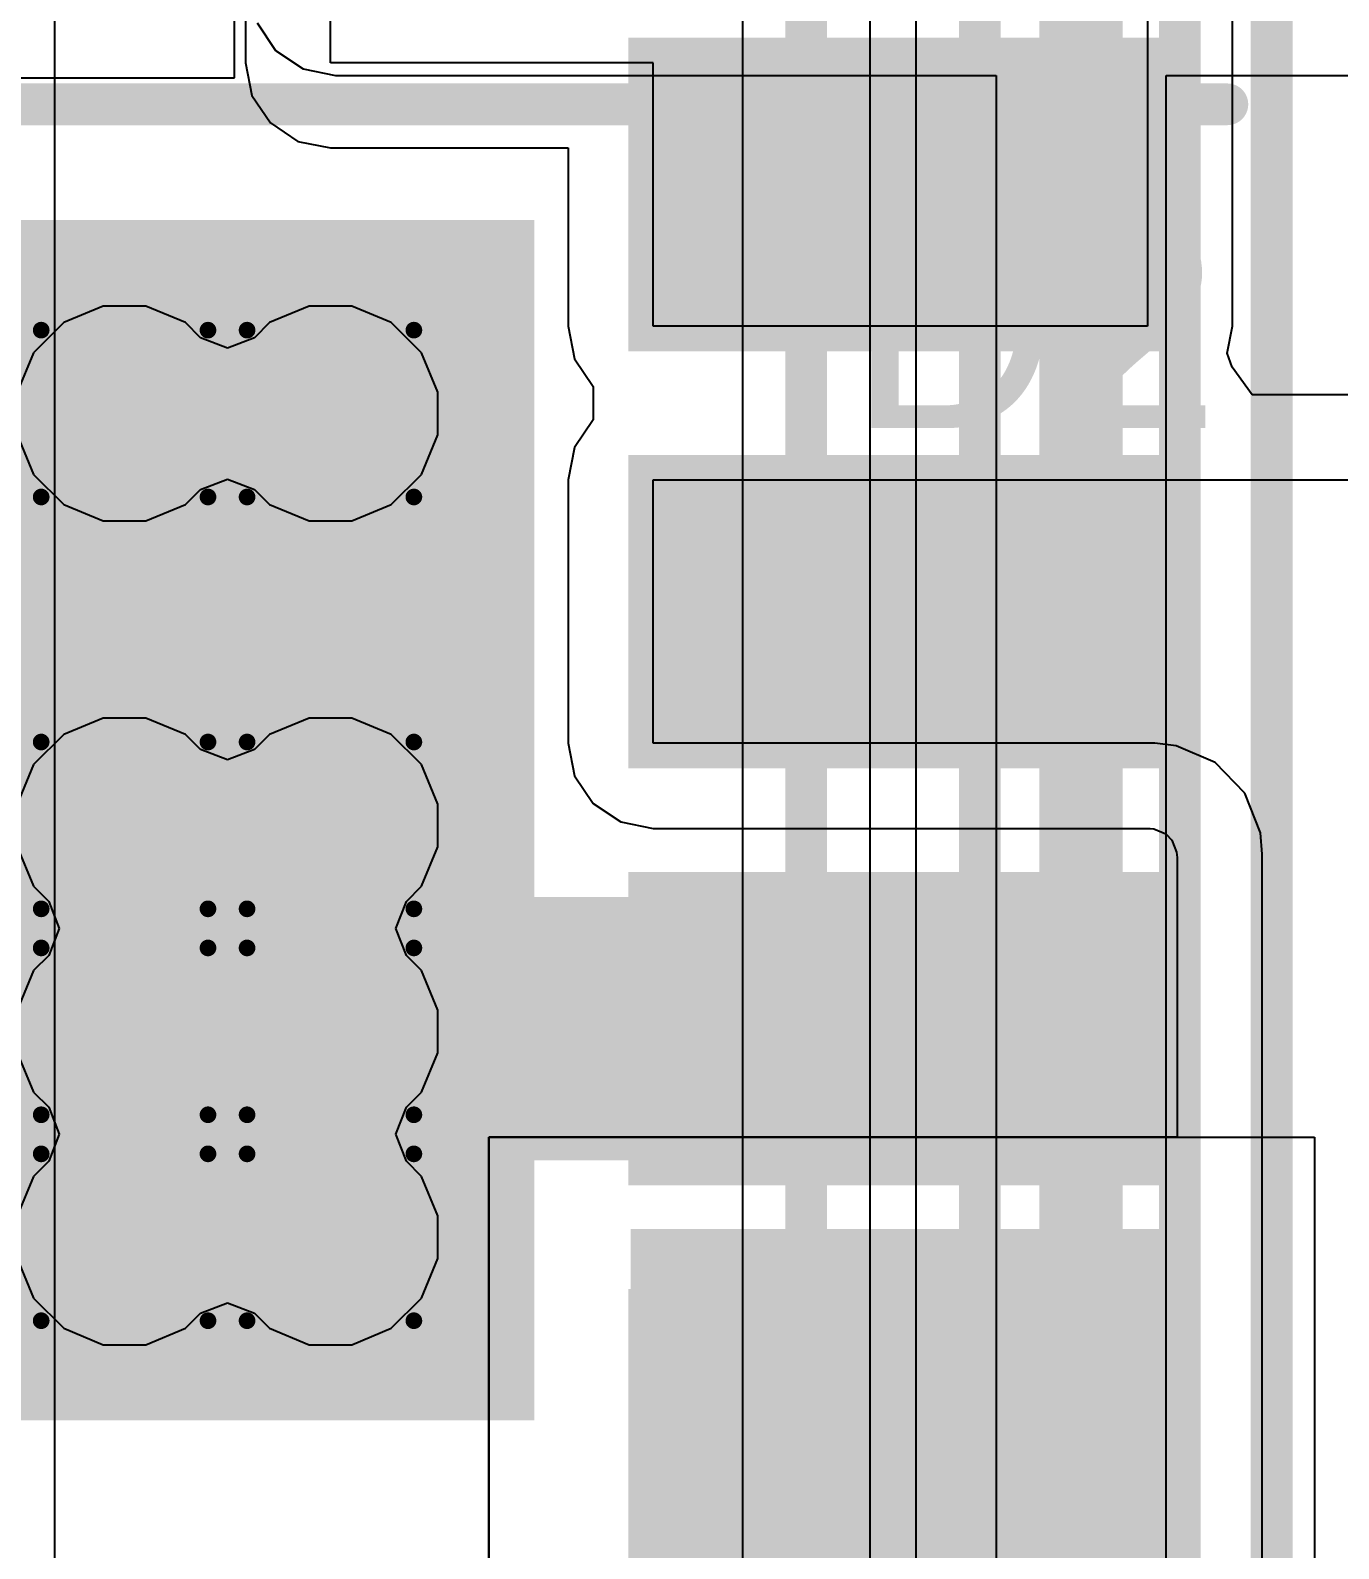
# Model space of a CAD drawing. Header units: inches. Extents: x -12 to 5355, y -7 to 5366.
# Drawn here: x 10.389 to 14.373, y 16.578 to 21.201 of the extents above; entities that cross this region are included whole.
import ezdxf

# ---------------------------------------------------------------- set-up
doc = ezdxf.new("R2010")
doc.units = ezdxf.units.IN
for name, color, linetype in [('BOTTOM LAYER', 5, 'Continuous'), ('Bottom Paste', 16, 'Continuous'), ('Bottom Solder', 6, 'Continuous'), ('Drill Drawing', 1, 'Continuous'), ('GROUND1', 16, 'Continuous'), ('GROUND2', 156, 'Continuous'), ('POWER', 76, 'Continuous'), ('SIGNAL', 90, 'Continuous'), ('TOP LAYER', 1, 'Continuous'), ('Top Overlay', 2, 'Continuous'), ('Via Holes', 16, 'Continuous')]:
    doc.layers.add(name, color=color, linetype=linetype)
doc.styles.add('Arial', font='', dxfattribs={"height": 0.2})
doc.styles.get('Arial').set_extended_font_data('Arial')

# ---------------------------------------------------------------- blocks, each defined once
blk = doc.blocks.new('8_SO_EP__B_15')
at = {"layer": 'BOTTOM LAYER'}
for points in [[(1.745, 1.504), (1.745, 2.306), (3.25, 2.306), (3.25, 1.504)], [(-1.3065, -1.751), (-1.3065, 1.751), (1.3065, 1.751), (1.3065, -1.751)], [(1.745, 0.234), (1.745, 1.036), (3.25, 1.036), (3.25, 0.234)], [(1.745, -1.036), (1.745, -0.234), (3.25, -0.234), (3.25, -1.036)], [(1.745, -2.306), (1.745, -1.504), (3.25, -1.504), (3.25, -2.306)]]:
    blk.add_hatch(color=5, dxfattribs=at).paths.add_polyline_path(points)
at = {"layer": 'Bottom Paste'}
for points in [[(1.745, 1.504), (1.745, 2.306), (3.25, 2.306), (3.25, 1.504)], [(-1.3065, -1.751), (-1.3065, 1.751), (1.3065, 1.751), (1.3065, -1.751)], [(1.745, 0.234), (1.745, 1.036), (3.25, 1.036), (3.25, 0.234)], [(1.745, -1.036), (1.745, -0.234), (3.25, -0.234), (3.25, -1.036)], [(1.745, -2.306), (1.745, -1.504), (3.25, -1.504), (3.25, -2.306)]]:
    blk.add_hatch(color=16, dxfattribs=at).paths.add_polyline_path(points)
at = {"layer": 'Bottom Solder'}
for points in [[(1.6688, 1.4278), (1.6688, 2.3822), (3.3262, 2.3822), (3.3262, 1.4278)], [(-1.3827, -1.8272), (-1.3827, 1.8272), (1.3827, 1.8272), (1.3827, -1.8272)], [(1.6688, 0.1578), (1.6688, 1.1122), (3.3262, 1.1122), (3.3262, 0.1578)], [(1.6688, -1.1122), (1.6688, -0.1578), (3.3262, -0.1578), (3.3262, -1.1122)], [(1.6688, -2.3822), (1.6688, -1.4278), (3.3262, -1.4278), (3.3262, -2.3822)]]:
    blk.add_hatch(color=6, dxfattribs=at).paths.add_polyline_path(points)
blk = doc.blocks.new('DO_214AC_SMA__55')
at = {"layer": 'Top Overlay'}
blk.add_lwpolyline([(-2.5653, -1.2953, 0.127, 0.127, 0), (2.9211, -1.2953, 0.127, 0.127, 0)], format="xyseb", dxfattribs=at)
blk.add_lwpolyline([(2.8893, -1.2953, 0.0635, 0.0635, 1), (2.9528, -1.2953, 0.0635, 0.0635, 1)], format="xyseb", close=True, dxfattribs=at)

msp = doc.modelspace()

# ---------------------------------------------------------------- hatches: boundary and pattern name
at = {"layer": 'BOTTOM LAYER'}
h = msp.add_hatch(color=5, dxfattribs=at)
edge = h.paths.add_edge_path()
edge.add_arc((10.676, 20.034), 0.2, 0, 360)
h = msp.add_hatch(color=5, dxfattribs=at)
edge = h.paths.add_edge_path()
edge.add_arc((11.303, 20.034), 0.2, 0, 360)
h = msp.add_hatch(color=5, dxfattribs=at)
edge = h.paths.add_edge_path()
edge.add_arc((10.676, 18.78), 0.2, 0, 360)
h = msp.add_hatch(color=5, dxfattribs=at)
edge = h.paths.add_edge_path()
edge.add_arc((11.303, 18.78), 0.2, 0, 360)
for points in [[(10.7188, 17.76), (13.791, 17.76), (13.791, 18.562), (10.7188, 18.562)], [(12.2174, 13.0556), (13.843, 13.0556), (13.843, 17.5514), (12.2174, 17.5514)]]:
    msp.add_hatch(color=5, dxfattribs=at).paths.add_polyline_path(points)
h = msp.add_hatch(color=5, dxfattribs=at)
edge = h.paths.add_edge_path()
edge.add_arc((10.676, 18.153), 0.2, 0, 360)
h = msp.add_hatch(color=5, dxfattribs=at)
edge = h.paths.add_edge_path()
edge.add_arc((11.303, 18.153), 0.2, 0, 360)
h = msp.add_hatch(color=5, dxfattribs=at)
edge = h.paths.add_edge_path()
edge.add_arc((10.676, 17.526), 0.2, 0, 360)
h = msp.add_hatch(color=5, dxfattribs=at)
edge = h.paths.add_edge_path()
edge.add_arc((11.303, 17.526), 0.2, 0, 360)
at = {"layer": 'GROUND1'}
h = msp.add_hatch(color=16, dxfattribs=at)
edge = h.paths.add_edge_path()
edge.add_arc((10.676, 20.034), 0.2, 0, 360)
h = msp.add_hatch(color=16, dxfattribs=at)
edge = h.paths.add_edge_path()
edge.add_arc((11.303, 20.034), 0.2, 0, 360)
h = msp.add_hatch(color=16, dxfattribs=at)
edge = h.paths.add_edge_path()
edge.add_arc((10.676, 18.78), 0.2, 0, 360)
h = msp.add_hatch(color=16, dxfattribs=at)
edge = h.paths.add_edge_path()
edge.add_arc((11.303, 18.78), 0.2, 0, 360)
h = msp.add_hatch(color=16, dxfattribs=at)
edge = h.paths.add_edge_path()
edge.add_arc((10.676, 18.153), 0.2, 0, 360)
h = msp.add_hatch(color=16, dxfattribs=at)
edge = h.paths.add_edge_path()
edge.add_arc((11.303, 18.153), 0.2, 0, 360)
h = msp.add_hatch(color=16, dxfattribs=at)
edge = h.paths.add_edge_path()
edge.add_arc((10.676, 17.526), 0.2, 0, 360)
h = msp.add_hatch(color=16, dxfattribs=at)
edge = h.paths.add_edge_path()
edge.add_arc((11.303, 17.526), 0.2, 0, 360)
at = {"layer": 'GROUND2'}
h = msp.add_hatch(color=156, dxfattribs=at)
edge = h.paths.add_edge_path()
edge.add_arc((10.676, 20.034), 0.2, 0, 360)
h = msp.add_hatch(color=156, dxfattribs=at)
edge = h.paths.add_edge_path()
edge.add_arc((11.303, 20.034), 0.2, 0, 360)
h = msp.add_hatch(color=156, dxfattribs=at)
edge = h.paths.add_edge_path()
edge.add_arc((10.676, 18.78), 0.2, 0, 360)
h = msp.add_hatch(color=156, dxfattribs=at)
edge = h.paths.add_edge_path()
edge.add_arc((11.303, 18.78), 0.2, 0, 360)
h = msp.add_hatch(color=156, dxfattribs=at)
edge = h.paths.add_edge_path()
edge.add_arc((10.676, 18.153), 0.2, 0, 360)
h = msp.add_hatch(color=156, dxfattribs=at)
edge = h.paths.add_edge_path()
edge.add_arc((11.303, 18.153), 0.2, 0, 360)
h = msp.add_hatch(color=156, dxfattribs=at)
edge = h.paths.add_edge_path()
edge.add_arc((10.676, 17.526), 0.2, 0, 360)
h = msp.add_hatch(color=156, dxfattribs=at)
edge = h.paths.add_edge_path()
edge.add_arc((11.303, 17.526), 0.2, 0, 360)
at = {"layer": 'POWER'}
h = msp.add_hatch(color=76, dxfattribs=at)
edge = h.paths.add_edge_path()
edge.add_arc((10.676, 20.034), 0.2, 0, 360)
h = msp.add_hatch(color=76, dxfattribs=at)
edge = h.paths.add_edge_path()
edge.add_arc((11.303, 20.034), 0.2, 0, 360)
h = msp.add_hatch(color=76, dxfattribs=at)
edge = h.paths.add_edge_path()
edge.add_arc((10.676, 18.78), 0.2, 0, 360)
h = msp.add_hatch(color=76, dxfattribs=at)
edge = h.paths.add_edge_path()
edge.add_arc((11.303, 18.78), 0.2, 0, 360)
h = msp.add_hatch(color=76, dxfattribs=at)
edge = h.paths.add_edge_path()
edge.add_arc((10.676, 18.153), 0.2, 0, 360)
h = msp.add_hatch(color=76, dxfattribs=at)
edge = h.paths.add_edge_path()
edge.add_arc((11.303, 18.153), 0.2, 0, 360)
h = msp.add_hatch(color=76, dxfattribs=at)
edge = h.paths.add_edge_path()
edge.add_arc((10.676, 17.526), 0.2, 0, 360)
h = msp.add_hatch(color=76, dxfattribs=at)
edge = h.paths.add_edge_path()
edge.add_arc((11.303, 17.526), 0.2, 0, 360)
at = {"layer": 'SIGNAL'}
h = msp.add_hatch(color=90, dxfattribs=at)
edge = h.paths.add_edge_path()
edge.add_arc((10.676, 20.034), 0.2, 0, 360)
h = msp.add_hatch(color=90, dxfattribs=at)
edge = h.paths.add_edge_path()
edge.add_arc((11.303, 20.034), 0.2, 0, 360)
h = msp.add_hatch(color=90, dxfattribs=at)
edge = h.paths.add_edge_path()
edge.add_arc((10.676, 18.78), 0.2, 0, 360)
h = msp.add_hatch(color=90, dxfattribs=at)
edge = h.paths.add_edge_path()
edge.add_arc((11.303, 18.78), 0.2, 0, 360)
h = msp.add_hatch(color=90, dxfattribs=at)
edge = h.paths.add_edge_path()
edge.add_arc((10.676, 18.153), 0.2, 0, 360)
h = msp.add_hatch(color=90, dxfattribs=at)
edge = h.paths.add_edge_path()
edge.add_arc((11.303, 18.153), 0.2, 0, 360)
h = msp.add_hatch(color=90, dxfattribs=at)
edge = h.paths.add_edge_path()
edge.add_arc((10.676, 17.526), 0.2, 0, 360)
h = msp.add_hatch(color=90, dxfattribs=at)
edge = h.paths.add_edge_path()
edge.add_arc((11.303, 17.526), 0.2, 0, 360)
at = {"layer": 'TOP LAYER'}
h = msp.add_hatch(color=1, dxfattribs=at)
edge = h.paths.add_edge_path()
edge.add_arc((10.676, 20.034), 0.2, 0, 360)
h = msp.add_hatch(color=1, dxfattribs=at)
edge = h.paths.add_edge_path()
edge.add_arc((11.303, 20.034), 0.2, 0, 360)
h = msp.add_hatch(color=1, dxfattribs=at)
edge = h.paths.add_edge_path()
edge.add_arc((10.676, 18.78), 0.2, 0, 360)
h = msp.add_hatch(color=1, dxfattribs=at)
edge = h.paths.add_edge_path()
edge.add_arc((11.303, 18.78), 0.2, 0, 360)
h = msp.add_hatch(color=1, dxfattribs=at)
edge = h.paths.add_edge_path()
edge.add_arc((10.676, 18.153), 0.2, 0, 360)
h = msp.add_hatch(color=1, dxfattribs=at)
edge = h.paths.add_edge_path()
edge.add_arc((11.303, 18.153), 0.2, 0, 360)
h = msp.add_hatch(color=1, dxfattribs=at)
edge = h.paths.add_edge_path()
edge.add_arc((10.676, 17.526), 0.2, 0, 360)
h = msp.add_hatch(color=1, dxfattribs=at)
edge = h.paths.add_edge_path()
edge.add_arc((11.303, 17.526), 0.2, 0, 360)
at = {"layer": 'Via Holes'}
h = msp.add_hatch(color=7, dxfattribs=at)
edge = h.paths.add_edge_path()
edge.add_arc((10.676, 20.034), 0.1, 0, 360)
h = msp.add_hatch(color=7, dxfattribs=at)
edge = h.paths.add_edge_path()
edge.add_arc((11.303, 20.034), 0.1, 0, 360)
h = msp.add_hatch(color=7, dxfattribs=at)
edge = h.paths.add_edge_path()
edge.add_arc((10.676, 18.78), 0.1, 0, 360)
h = msp.add_hatch(color=7, dxfattribs=at)
edge = h.paths.add_edge_path()
edge.add_arc((11.303, 18.78), 0.1, 0, 360)
h = msp.add_hatch(color=7, dxfattribs=at)
edge = h.paths.add_edge_path()
edge.add_arc((10.676, 18.153), 0.1, 0, 360)
h = msp.add_hatch(color=7, dxfattribs=at)
edge = h.paths.add_edge_path()
edge.add_arc((11.303, 18.153), 0.1, 0, 360)
h = msp.add_hatch(color=7, dxfattribs=at)
edge = h.paths.add_edge_path()
edge.add_arc((10.676, 17.526), 0.1, 0, 360)
h = msp.add_hatch(color=7, dxfattribs=at)
edge = h.paths.add_edge_path()
edge.add_arc((11.303, 17.526), 0.1, 0, 360)

# ---------------------------------------------------------------- linework, layer by layer
at = {"layer": 'BOTTOM LAYER'}
for p, q in [((11.044, 23.7694), (11.044, 21.102)), ((11.303, 21.102), (11.303, 23.7694)), ((13.791, 23.7694), (13.791, 20.3)), ((14.05, 20.3), (14.05, 23.7694)), ((11.044, 21.102), (11.0637, 21.0029)), ((12.286, 21.102), (11.303, 21.102)), ((12.286, 20.3), (12.286, 21.102)), ((11.0637, 21.0029), (11.1199, 20.9189)), ((11.1199, 20.9189), (11.2039, 20.8627)), ((11.2039, 20.8627), (11.303, 20.843)), ((11.303, 20.843), (12.027, 20.843)), ((12.027, 20.843), (12.027, 20.3)), ((12.027, 20.3), (12.0467, 20.2009)), ((13.791, 20.3), (12.286, 20.3)), ((14.0337, 20.218), (14.05, 20.3)), ((14.0491, 20.1748), (14.0337, 20.218)), ((12.0467, 20.2009), (12.1029, 20.1169)), ((14.1096, 20.091), (14.0491, 20.1748)), ((12.1029, 20.1169), (12.1029, 20.0151)), ((14.3328, 20.091), (14.1096, 20.091)), ((14.4097, 20.091), (14.3328, 20.091)), ((12.1029, 20.0151), (12.0467, 19.9311)), ((12.0467, 19.9311), (12.027, 19.832)), ((12.027, 19.832), (12.027, 19.03)), ((12.286, 19.03), (12.286, 19.832)), ((12.286, 19.832), (14.3328, 19.832)), ((14.3328, 19.832), (14.4097, 19.832)), ((12.027, 19.03), (12.0467, 18.9309)), ((13.814, 19.03), (12.286, 19.03)), ((13.8786, 19.0226), (13.814, 19.03)), ((13.814, 19.03), (13.814, 19.03)), ((13.9974, 18.9711), (13.8786, 19.0226)), ((14.0874, 18.8781), (13.9974, 18.9711)), ((12.0467, 18.9309), (12.1029, 18.8469)), ((14.135, 18.7577), (14.0874, 18.8781)), ((12.1029, 18.8469), (12.1869, 18.7907)), ((12.1869, 18.7907), (12.286, 18.771)), ((12.286, 18.771), (13.7991, 18.771)), ((13.7991, 18.771), (13.8109, 18.7697)), ((13.8109, 18.7697), (13.8471, 18.754)), ((13.8471, 18.754), (13.8655, 18.735)), ((13.8655, 18.735), (13.88, 18.6982)), ((14.1403, 18.6928), (14.135, 18.7577)), ((13.88, 18.6982), (13.8813, 18.6822)), ((13.8813, 18.6822), (13.8814, 17.8308)), ((14.1403, 14.605), (14.1403, 18.6928)), ((11.7856, 11.811), (11.7856, 17.8308)), ((11.7856, 17.8308), (14.3002, 17.8308)), ((13.8814, 17.8308), (11.7856, 17.8308)), ((11.7856, 17.8308), (11.7856, 11.8869)), ((14.3002, 17.8308), (14.3002, 11.811))]:
    msp.add_line(p, q, dxfattribs=at)
at = {"layer": 'Drill Drawing'}
for points in [[(10.422, 20.288, 0.0508, 0.0508, 0), (10.93, 20.288, 0.0508, 0.0508, 0)], [(10.422, 19.78, 0.0508, 0.0508, 0), (10.422, 20.288, 0.0508, 0.0508, 0)], [(10.93, 19.78, 0.0508, 0.0508, 0), (10.93, 20.288, 0.0508, 0.0508, 0)], [(11.049, 20.288, 0.0508, 0.0508, 0), (11.557, 20.288, 0.0508, 0.0508, 0)], [(11.049, 19.78, 0.0508, 0.0508, 0), (11.049, 20.288, 0.0508, 0.0508, 0)], [(11.557, 19.78, 0.0508, 0.0508, 0), (11.557, 20.288, 0.0508, 0.0508, 0)], [(10.422, 19.78, 0.0508, 0.0508, 0), (10.93, 19.78, 0.0508, 0.0508, 0)], [(11.049, 19.78, 0.0508, 0.0508, 0), (11.557, 19.78, 0.0508, 0.0508, 0)], [(10.422, 19.034, 0.0508, 0.0508, 0), (10.93, 19.034, 0.0508, 0.0508, 0)], [(10.422, 18.526, 0.0508, 0.0508, 0), (10.422, 19.034, 0.0508, 0.0508, 0)], [(10.93, 18.526, 0.0508, 0.0508, 0), (10.93, 19.034, 0.0508, 0.0508, 0)], [(11.049, 19.034, 0.0508, 0.0508, 0), (11.557, 19.034, 0.0508, 0.0508, 0)], [(11.049, 18.526, 0.0508, 0.0508, 0), (11.049, 19.034, 0.0508, 0.0508, 0)], [(11.557, 18.526, 0.0508, 0.0508, 0), (11.557, 19.034, 0.0508, 0.0508, 0)], [(10.422, 18.526, 0.0508, 0.0508, 0), (10.93, 18.526, 0.0508, 0.0508, 0)], [(11.049, 18.526, 0.0508, 0.0508, 0), (11.557, 18.526, 0.0508, 0.0508, 0)], [(10.422, 18.407, 0.0508, 0.0508, 0), (10.93, 18.407, 0.0508, 0.0508, 0)], [(10.422, 17.899, 0.0508, 0.0508, 0), (10.422, 18.407, 0.0508, 0.0508, 0)], [(10.93, 17.899, 0.0508, 0.0508, 0), (10.93, 18.407, 0.0508, 0.0508, 0)], [(11.049, 18.407, 0.0508, 0.0508, 0), (11.557, 18.407, 0.0508, 0.0508, 0)], [(11.049, 17.899, 0.0508, 0.0508, 0), (11.049, 18.407, 0.0508, 0.0508, 0)], [(11.557, 17.899, 0.0508, 0.0508, 0), (11.557, 18.407, 0.0508, 0.0508, 0)], [(10.422, 17.899, 0.0508, 0.0508, 0), (10.93, 17.899, 0.0508, 0.0508, 0)], [(11.049, 17.899, 0.0508, 0.0508, 0), (11.557, 17.899, 0.0508, 0.0508, 0)], [(10.422, 17.78, 0.0508, 0.0508, 0), (10.93, 17.78, 0.0508, 0.0508, 0)], [(10.422, 17.272, 0.0508, 0.0508, 0), (10.422, 17.78, 0.0508, 0.0508, 0)], [(10.93, 17.272, 0.0508, 0.0508, 0), (10.93, 17.78, 0.0508, 0.0508, 0)], [(11.049, 17.78, 0.0508, 0.0508, 0), (11.557, 17.78, 0.0508, 0.0508, 0)], [(11.049, 17.272, 0.0508, 0.0508, 0), (11.049, 17.78, 0.0508, 0.0508, 0)], [(11.557, 17.272, 0.0508, 0.0508, 0), (11.557, 17.78, 0.0508, 0.0508, 0)], [(10.422, 17.272, 0.0508, 0.0508, 0), (10.93, 17.272, 0.0508, 0.0508, 0)], [(11.049, 17.272, 0.0508, 0.0508, 0), (11.557, 17.272, 0.0508, 0.0508, 0)]]:
    msp.add_lwpolyline(points, format="xyseb", dxfattribs=at)
for points in [[(10.4093, 20.288, 0.0254, 0.0254, 1), (10.4347, 20.288, 0.0254, 0.0254, 1)], [(10.4093, 20.288, 0.0254, 0.0254, 1), (10.4347, 20.288, 0.0254, 0.0254, 1)], [(10.9173, 20.288, 0.0254, 0.0254, 1), (10.9427, 20.288, 0.0254, 0.0254, 1)], [(10.9173, 20.288, 0.0254, 0.0254, 1), (10.9427, 20.288, 0.0254, 0.0254, 1)], [(11.0363, 20.288, 0.0254, 0.0254, 1), (11.0617, 20.288, 0.0254, 0.0254, 1)], [(11.0363, 20.288, 0.0254, 0.0254, 1), (11.0617, 20.288, 0.0254, 0.0254, 1)], [(11.5443, 20.288, 0.0254, 0.0254, 1), (11.5697, 20.288, 0.0254, 0.0254, 1)], [(11.5443, 20.288, 0.0254, 0.0254, 1), (11.5697, 20.288, 0.0254, 0.0254, 1)], [(10.4093, 19.78, 0.0254, 0.0254, 1), (10.4347, 19.78, 0.0254, 0.0254, 1)], [(10.4093, 19.78, 0.0254, 0.0254, 1), (10.4347, 19.78, 0.0254, 0.0254, 1)], [(10.9173, 19.78, 0.0254, 0.0254, 1), (10.9427, 19.78, 0.0254, 0.0254, 1)], [(10.9173, 19.78, 0.0254, 0.0254, 1), (10.9427, 19.78, 0.0254, 0.0254, 1)], [(11.0363, 19.78, 0.0254, 0.0254, 1), (11.0617, 19.78, 0.0254, 0.0254, 1)], [(11.0363, 19.78, 0.0254, 0.0254, 1), (11.0617, 19.78, 0.0254, 0.0254, 1)], [(11.5443, 19.78, 0.0254, 0.0254, 1), (11.5697, 19.78, 0.0254, 0.0254, 1)], [(11.5443, 19.78, 0.0254, 0.0254, 1), (11.5697, 19.78, 0.0254, 0.0254, 1)], [(10.4093, 19.034, 0.0254, 0.0254, 1), (10.4347, 19.034, 0.0254, 0.0254, 1)], [(10.4093, 19.034, 0.0254, 0.0254, 1), (10.4347, 19.034, 0.0254, 0.0254, 1)], [(10.9173, 19.034, 0.0254, 0.0254, 1), (10.9427, 19.034, 0.0254, 0.0254, 1)], [(10.9173, 19.034, 0.0254, 0.0254, 1), (10.9427, 19.034, 0.0254, 0.0254, 1)], [(11.0363, 19.034, 0.0254, 0.0254, 1), (11.0617, 19.034, 0.0254, 0.0254, 1)], [(11.0363, 19.034, 0.0254, 0.0254, 1), (11.0617, 19.034, 0.0254, 0.0254, 1)], [(11.5443, 19.034, 0.0254, 0.0254, 1), (11.5697, 19.034, 0.0254, 0.0254, 1)], [(11.5443, 19.034, 0.0254, 0.0254, 1), (11.5697, 19.034, 0.0254, 0.0254, 1)], [(10.4093, 18.526, 0.0254, 0.0254, 1), (10.4347, 18.526, 0.0254, 0.0254, 1)], [(10.4093, 18.526, 0.0254, 0.0254, 1), (10.4347, 18.526, 0.0254, 0.0254, 1)], [(10.9173, 18.526, 0.0254, 0.0254, 1), (10.9427, 18.526, 0.0254, 0.0254, 1)], [(10.9173, 18.526, 0.0254, 0.0254, 1), (10.9427, 18.526, 0.0254, 0.0254, 1)], [(11.0363, 18.526, 0.0254, 0.0254, 1), (11.0617, 18.526, 0.0254, 0.0254, 1)], [(11.0363, 18.526, 0.0254, 0.0254, 1), (11.0617, 18.526, 0.0254, 0.0254, 1)], [(11.5443, 18.526, 0.0254, 0.0254, 1), (11.5697, 18.526, 0.0254, 0.0254, 1)], [(11.5443, 18.526, 0.0254, 0.0254, 1), (11.5697, 18.526, 0.0254, 0.0254, 1)], [(10.4093, 18.407, 0.0254, 0.0254, 1), (10.4347, 18.407, 0.0254, 0.0254, 1)], [(10.4093, 18.407, 0.0254, 0.0254, 1), (10.4347, 18.407, 0.0254, 0.0254, 1)], [(10.9173, 18.407, 0.0254, 0.0254, 1), (10.9427, 18.407, 0.0254, 0.0254, 1)], [(10.9173, 18.407, 0.0254, 0.0254, 1), (10.9427, 18.407, 0.0254, 0.0254, 1)], [(11.0363, 18.407, 0.0254, 0.0254, 1), (11.0617, 18.407, 0.0254, 0.0254, 1)], [(11.0363, 18.407, 0.0254, 0.0254, 1), (11.0617, 18.407, 0.0254, 0.0254, 1)], [(11.5443, 18.407, 0.0254, 0.0254, 1), (11.5697, 18.407, 0.0254, 0.0254, 1)], [(11.5443, 18.407, 0.0254, 0.0254, 1), (11.5697, 18.407, 0.0254, 0.0254, 1)], [(10.4093, 17.899, 0.0254, 0.0254, 1), (10.4347, 17.899, 0.0254, 0.0254, 1)], [(10.4093, 17.899, 0.0254, 0.0254, 1), (10.4347, 17.899, 0.0254, 0.0254, 1)], [(10.9173, 17.899, 0.0254, 0.0254, 1), (10.9427, 17.899, 0.0254, 0.0254, 1)], [(10.9173, 17.899, 0.0254, 0.0254, 1), (10.9427, 17.899, 0.0254, 0.0254, 1)], [(11.0363, 17.899, 0.0254, 0.0254, 1), (11.0617, 17.899, 0.0254, 0.0254, 1)], [(11.0363, 17.899, 0.0254, 0.0254, 1), (11.0617, 17.899, 0.0254, 0.0254, 1)], [(11.5443, 17.899, 0.0254, 0.0254, 1), (11.5697, 17.899, 0.0254, 0.0254, 1)], [(11.5443, 17.899, 0.0254, 0.0254, 1), (11.5697, 17.899, 0.0254, 0.0254, 1)], [(10.4093, 17.78, 0.0254, 0.0254, 1), (10.4347, 17.78, 0.0254, 0.0254, 1)], [(10.4093, 17.78, 0.0254, 0.0254, 1), (10.4347, 17.78, 0.0254, 0.0254, 1)], [(10.9173, 17.78, 0.0254, 0.0254, 1), (10.9427, 17.78, 0.0254, 0.0254, 1)], [(10.9173, 17.78, 0.0254, 0.0254, 1), (10.9427, 17.78, 0.0254, 0.0254, 1)], [(11.0363, 17.78, 0.0254, 0.0254, 1), (11.0617, 17.78, 0.0254, 0.0254, 1)], [(11.0363, 17.78, 0.0254, 0.0254, 1), (11.0617, 17.78, 0.0254, 0.0254, 1)], [(11.5443, 17.78, 0.0254, 0.0254, 1), (11.5697, 17.78, 0.0254, 0.0254, 1)], [(11.5443, 17.78, 0.0254, 0.0254, 1), (11.5697, 17.78, 0.0254, 0.0254, 1)], [(10.4093, 17.272, 0.0254, 0.0254, 1), (10.4347, 17.272, 0.0254, 0.0254, 1)], [(10.4093, 17.272, 0.0254, 0.0254, 1), (10.4347, 17.272, 0.0254, 0.0254, 1)], [(10.9173, 17.272, 0.0254, 0.0254, 1), (10.9427, 17.272, 0.0254, 0.0254, 1)], [(10.9173, 17.272, 0.0254, 0.0254, 1), (10.9427, 17.272, 0.0254, 0.0254, 1)], [(11.0363, 17.272, 0.0254, 0.0254, 1), (11.0617, 17.272, 0.0254, 0.0254, 1)], [(11.0363, 17.272, 0.0254, 0.0254, 1), (11.0617, 17.272, 0.0254, 0.0254, 1)], [(11.5443, 17.272, 0.0254, 0.0254, 1), (11.5697, 17.272, 0.0254, 0.0254, 1)], [(11.5443, 17.272, 0.0254, 0.0254, 1), (11.5697, 17.272, 0.0254, 0.0254, 1)]]:
    msp.add_lwpolyline(points, format="xyseb", close=True, dxfattribs=at)
at = {"layer": 'POWER'}
for p, q in [((11.0112, 21.0566), (11.0112, 23.4754)), ((0.259, 21.0566), (11.0112, 21.0566)), ((10.611, 20.361), (10.4908, 20.3112)), ((10.741, 20.361), (10.611, 20.361)), ((10.8612, 20.3112), (10.741, 20.361)), ((11.238, 20.361), (11.1178, 20.3112)), ((11.368, 20.361), (11.238, 20.361)), ((11.4882, 20.3112), (11.368, 20.361)), ((10.4908, 20.3112), (10.3988, 20.2192)), ((10.9073, 20.2651), (10.8612, 20.3112)), ((11.1178, 20.3112), (11.0717, 20.2651)), ((11.5802, 20.2192), (11.4882, 20.3112)), ((10.9895, 20.2333), (10.9073, 20.2651)), ((11.0717, 20.2651), (10.9895, 20.2333)), ((10.3988, 20.2192), (10.349, 20.099)), ((11.63, 20.099), (11.5802, 20.2192)), ((11.63, 19.969), (11.63, 20.099)), ((10.349, 19.969), (10.3988, 19.8488)), ((11.5802, 19.8488), (11.63, 19.969)), ((10.3988, 19.8488), (10.4908, 19.7568)), ((10.9073, 19.8029), (10.9895, 19.8347)), ((10.9895, 19.8347), (11.0717, 19.8029)), ((11.4882, 19.7568), (11.5802, 19.8488)), ((10.8612, 19.7568), (10.9073, 19.8029)), ((11.0717, 19.8029), (11.1178, 19.7568)), ((10.4908, 19.7568), (10.611, 19.707)), ((10.741, 19.707), (10.8612, 19.7568)), ((11.1178, 19.7568), (11.238, 19.707)), ((11.368, 19.707), (11.4882, 19.7568)), ((10.611, 19.707), (10.741, 19.707)), ((11.238, 19.707), (11.368, 19.707)), ((10.611, 19.107), (10.4908, 19.0572)), ((10.741, 19.107), (10.611, 19.107)), ((10.8612, 19.0572), (10.741, 19.107)), ((11.238, 19.107), (11.1178, 19.0572)), ((11.368, 19.107), (11.238, 19.107)), ((11.4882, 19.0572), (11.368, 19.107)), ((10.4908, 19.0572), (10.3988, 18.9652)), ((10.9073, 19.0111), (10.8612, 19.0572)), ((11.1178, 19.0572), (11.0717, 19.0111)), ((11.5802, 18.9652), (11.4882, 19.0572)), ((10.9895, 18.9793), (10.9073, 19.0111)), ((11.0717, 19.0111), (10.9895, 18.9793)), ((10.3988, 18.9652), (10.349, 18.845)), ((11.63, 18.845), (11.5802, 18.9652)), ((11.63, 18.715), (11.63, 18.845)), ((10.349, 18.715), (10.3988, 18.5948)), ((11.5802, 18.5948), (11.63, 18.715)), ((10.3988, 18.5948), (10.4449, 18.5487)), ((11.5341, 18.5487), (11.5802, 18.5948)), ((10.4449, 18.5487), (10.4767, 18.4665)), ((11.5023, 18.4665), (11.5341, 18.5487)), ((10.4767, 18.4665), (10.4449, 18.3843)), ((11.5341, 18.3843), (11.5023, 18.4665)), ((10.4449, 18.3843), (10.3988, 18.3382)), ((11.5802, 18.3382), (11.5341, 18.3843)), ((10.3988, 18.3382), (10.349, 18.218)), ((11.63, 18.218), (11.5802, 18.3382)), ((11.63, 18.088), (11.63, 18.218)), ((10.349, 18.088), (10.3988, 17.9678)), ((11.5802, 17.9678), (11.63, 18.088)), ((10.3988, 17.9678), (10.4449, 17.9217)), ((11.5341, 17.9217), (11.5802, 17.9678)), ((10.4449, 17.9217), (10.4767, 17.8395)), ((11.5023, 17.8395), (11.5341, 17.9217)), ((10.4767, 17.8395), (10.4449, 17.7573)), ((11.5341, 17.7573), (11.5023, 17.8395)), ((10.4449, 17.7573), (10.3988, 17.7112)), ((11.5802, 17.7112), (11.5341, 17.7573)), ((10.3988, 17.7112), (10.349, 17.591)), ((11.63, 17.591), (11.5802, 17.7112)), ((11.63, 17.461), (11.63, 17.591)), ((10.349, 17.461), (10.3988, 17.3408)), ((11.5802, 17.3408), (11.63, 17.461)), ((10.3988, 17.3408), (10.4908, 17.2488)), ((11.4882, 17.2488), (11.5802, 17.3408)), ((10.8612, 17.2488), (10.9073, 17.2949)), ((10.9073, 17.2949), (10.9895, 17.3267)), ((10.9895, 17.3267), (11.0717, 17.2949)), ((11.0717, 17.2949), (11.1178, 17.2488)), ((10.4908, 17.2488), (10.611, 17.199)), ((10.741, 17.199), (10.8612, 17.2488)), ((11.1178, 17.2488), (11.238, 17.199)), ((11.368, 17.199), (11.4882, 17.2488)), ((10.611, 17.199), (10.741, 17.199)), ((11.238, 17.199), (11.368, 17.199))]:
    msp.add_line(p, q, dxfattribs=at)
at = {"layer": 'SIGNAL'}
for p, q in [((12.9463, 10.0248), (12.9463, 34.2307)), ((13.0862, 22.9578), (13.0862, 16.0468)), ((12.5579, 21.3777), (12.5579, 10.0248))]:
    msp.add_line(p, q, dxfattribs=at)
for points in [[(12.7521, 10.0248, 0.127, 0.127, 0), (12.7521, 44.5092, 0.127, 0.127, 0)], [(13.2804, 16.0468, 0.127, 0.127, 0), (13.2804, 22.9578, 0.127, 0.127, 0)], [(13.5852, 16.1724, 0.127, 0.127, 0), (13.5852, 22.8562, 0.127, 0.127, 0)], [(13.89, 16.3339, 0.127, 0.127, 0), (13.89, 22.7454, 0.127, 0.127, 0)], [(14.1694, 16.4832, 0.127, 0.127, 0), (14.1694, 22.6276, 0.127, 0.127, 0)]]:
    msp.add_lwpolyline(points, format="xyseb", dxfattribs=at)
at = {"layer": 'TOP LAYER'}
for p, q in [((10.4633, 16.1544), (10.4633, 23.4225)), ((11.0796, 21.2234), (11.1357, 21.1393)), ((11.1357, 21.1393), (11.2197, 21.0832)), ((11.2197, 21.0832), (11.3188, 21.0635)), ((11.3188, 21.0635), (13.33, 21.0635)), ((13.33, 21.0635), (13.33, 15.113)), ((13.848, 15.113), (13.848, 21.0635)), ((13.848, 21.0635), (14.4913, 21.0635))]:
    msp.add_line(p, q, dxfattribs=at)
msp.add_lwpolyline([(13.589, 15.113, 0.254, 0.254, 0), (13.589, 22.2748, 0.254, 0.254, 0)], format="xyseb", dxfattribs=at)

# ---------------------------------------------------------------- block references
for name, p in [('DO_214AC_SMA__55', (11.1135, 22.2709)), ('8_SO_EP__B_15', (10.541, 18.796))]:
    msp.add_blockref(name, p)

# ---------------------------------------------------------------- texts
at = {"layer": 'Top Overlay', "style": 'Arial'}
msp.add_text('D2', height=0.635, dxfattribs=at).set_placement((12.8778, 19.9898))

doc.saveas('drawing.dxf')
